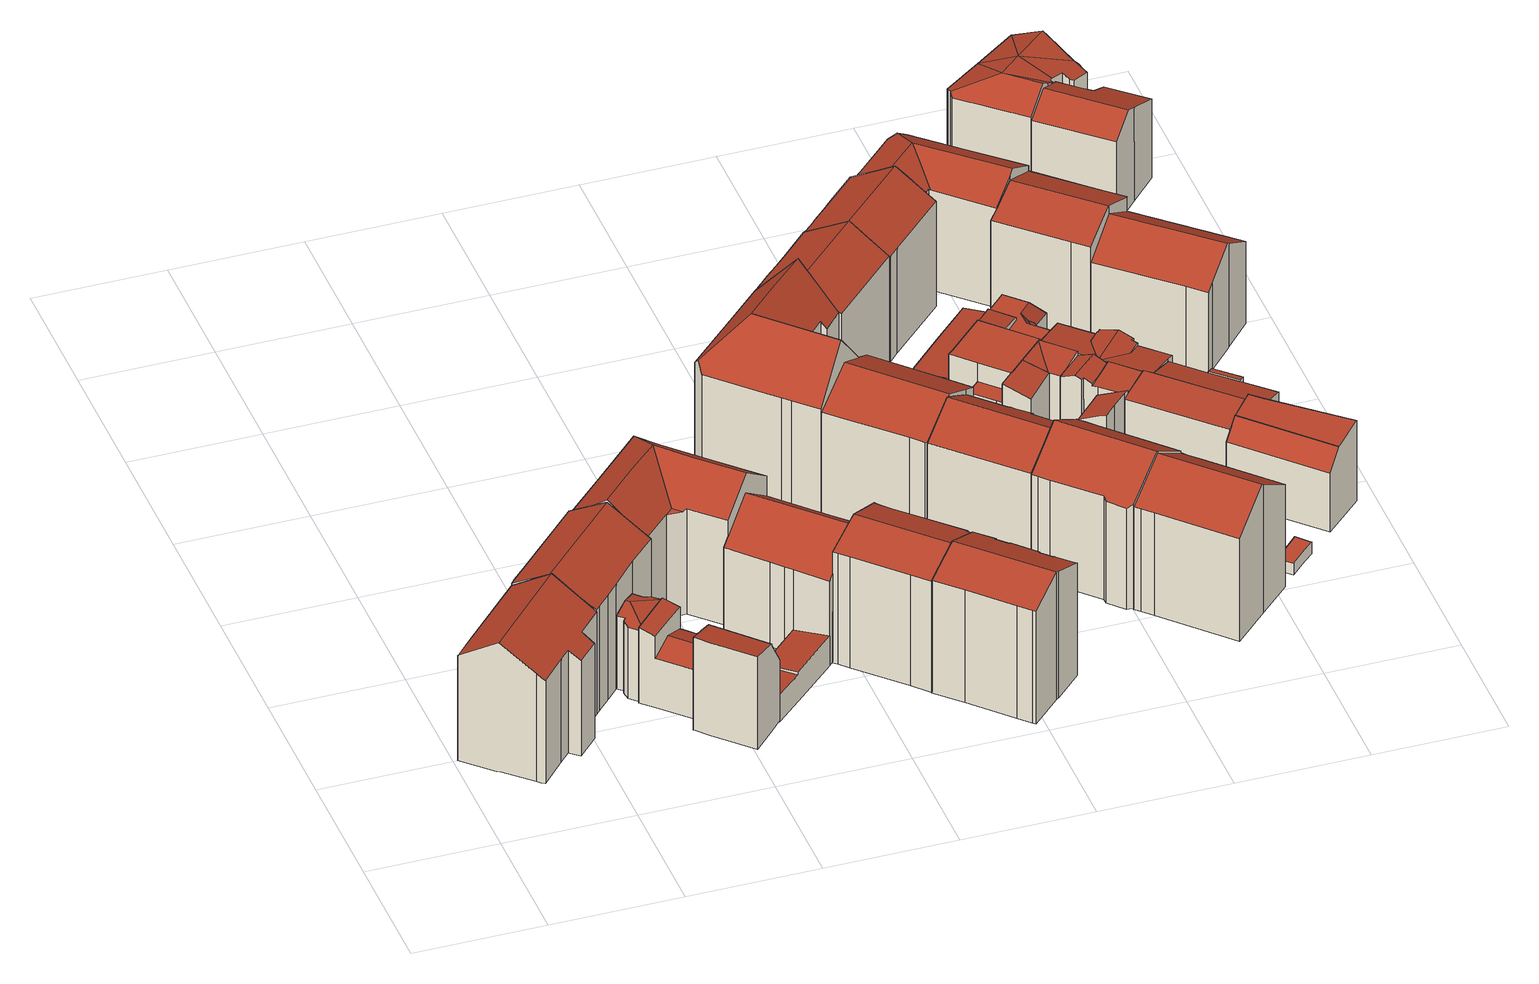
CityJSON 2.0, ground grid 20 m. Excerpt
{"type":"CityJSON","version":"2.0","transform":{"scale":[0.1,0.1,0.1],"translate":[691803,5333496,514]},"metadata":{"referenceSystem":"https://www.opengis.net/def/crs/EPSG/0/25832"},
"CityObjects":{
"building1":{"type":"Building","attributes":{"Gemeindeschluessel":"09162000","HoeheDach":"537.521","HoeheGrund":"515.380","Methode":"2000","NiedrigsteTraufeDesGebaeudes":"531.672","Geometrietyp2DReferenz":"3000","function":"31001_1000","roofType":"3100","measuredHeight":22.14,"storeysAboveGround":5},"geometry":[{"type":"MultiSurface","lod":"2","boundaries":[[[0,1,2,3]],[[4,5,0,3,6,7,8,9,10,11,12,13,14,15,16,17,18,19,20]],[[21,22,23,24,25,26,27,28,29]],[[3,2,30,6]],[[4,31,32,5]],[[29,28,27,26,15,14,13,12]],[[5,32,1,0]],[[25,24,33,18,17,16,15,26]],[[8,7,34,35,36,9]],[[37,38,20,19,18,33]],[[36,35,34,30,2,1,32,31,38,37,33,24,23]],[[20,38,31,4]],[[11,10,9,36,23,22,21,29,12]],[[6,30,34,7]]],"semantics":{"surfaces":[{"type":"WallSurface"},{"type":"GroundSurface"},{"type":"RoofSurface"}],"values":[0,1,2,0,0,0,0,0,0,0,2,0,0,0]}}]},
"building2":{"type":"Building","attributes":{"Gemeindeschluessel":"09162000","HoeheDach":"537.429","HoeheGrund":"515.420","Methode":"2000","NiedrigsteTraufeDesGebaeudes":"533.265","Geometrietyp2DReferenz":"3000","function":"31001_9998","roofType":"3100","measuredHeight":22.01,"storeysAboveGround":5},"geometry":[{"type":"MultiSurface","lod":"2","boundaries":[[[15,39,40,41]],[[42,43,44,45]],[[46,47,48,49]],[[41,40,50,51]],[[52,18,53,54,39,15]],[[55,56,57,20]],[[49,48,58,59]],[[59,58,56,55]],[[50,60,61,62,63,51]],[[64,65,66,43,42,67,68,69,62,61]],[[46,49,59,55,20,70,18,52,15,41,51,63,62,69,68,67,42,45]],[[70,20,57,71,53,18]],[[53,71,57,56,58,48,47,44,43,66,65,54]],[[45,44,47,46]],[[54,65,64,61,60,50,40,39]]],"semantics":{"surfaces":[{"type":"WallSurface"},{"type":"GroundSurface"},{"type":"RoofSurface"}],"values":[0,0,0,0,0,0,0,0,0,0,1,0,2,0,2]}}]},
"building3":{"type":"Building","attributes":{"Gemeindeschluessel":"09162000","HoeheDach":"528.618","HoeheGrund":"515.450","Methode":"1000","NiedrigsteTraufeDesGebaeudes":"527.616","Geometrietyp2DReferenz":"3000","function":"31001_9998","roofType":"3200","measuredHeight":13.17,"storeysAboveGround":3},"geometry":[{"type":"MultiSurface","lod":"2","boundaries":[[[46,72,73,74]],[[75,76,77,78,79,49,80,46,74,81,82]],[[76,75,82,83,84,85]],[[81,86,83,82]],[[77,87,88,78]],[[76,85,87,77]],[[89,88,87,85,84,90,91,92]],[[79,89,92,49]],[[90,83,86,73,72,91]],[[83,90,84]],[[74,73,86,81]],[[78,88,89,79]],[[92,91,72,46,80,49]]],"semantics":{"surfaces":[{"type":"WallSurface"},{"type":"GroundSurface"},{"type":"RoofSurface"}],"values":[0,1,0,0,0,0,2,0,2,2,0,0,0]}}]},
"building4":{"type":"Building","attributes":{"Gemeindeschluessel":"09162000","HoeheDach":"528.120","HoeheGrund":"515.220","Methode":"2000","NiedrigsteTraufeDesGebaeudes":"523.642","Geometrietyp2DReferenz":"3000","function":"31001_9998","roofType":"3100","measuredHeight":12.9,"storeysAboveGround":2},"geometry":[{"type":"MultiSurface","lod":"2","boundaries":[[[93,94,95,96,97,98]],[[99,100,101,102]],[[103,104,105,106,107,108]],[[109,110,111,112,108,107,106,113,114,99,102,115]],[[98,97,96,116,105,104,103]],[[111,110,109,117,118,119]],[[119,118,94,93]],[[112,111,119,93,98,103,108]],[[116,96,95,100,99,114,113,106,105]],[[118,117,120,101,100,95,94]],[[102,101,120,115]],[[115,120,117,109]]],"semantics":{"surfaces":[{"type":"WallSurface"},{"type":"GroundSurface"},{"type":"RoofSurface"}],"values":[0,0,0,1,2,0,2,0,0,2,0,0]}}]},
"building5":{"type":"Building","attributes":{"Gemeindeschluessel":"09162000","HoeheDach":"531.235","HoeheGrund":"515.310","Methode":"2000","NiedrigsteTraufeDesGebaeudes":"525.706","Geometrietyp2DReferenz":"3000","function":"31001_9998","roofType":"2100","measuredHeight":15.93,"storeysAboveGround":3},"geometry":[{"type":"MultiSurface","lod":"2","boundaries":[[[121,122,123,124,125]],[[126,124,123,127]],[[127,123,122,128]],[[129,130,128,122,121,131,132]],[[130,129,133,134,135,136,137,138,126,127,128]],[[125,139,131,121]],[[135,140,141,136]],[[141,142,139,125,124,126,138,137,136]],[[134,133,129,132,143,144,140,135]],[[144,143,132,131,139,142,141,140]]],"semantics":{"surfaces":[{"type":"RoofSurface"},{"type":"WallSurface"},{"type":"GroundSurface"}],"values":[0,1,1,1,2,1,1,1,1,0]}}]},
"building6":{"type":"Building","attributes":{"Gemeindeschluessel":"09162000","HoeheDach":"519.554","HoeheGrund":"515.200","Methode":"1000","NiedrigsteTraufeDesGebaeudes":"518.773","Geometrietyp2DReferenz":"3000","function":"31001_2000","roofType":"1000","measuredHeight":4.35},"geometry":[{"type":"MultiSurface","lod":"2","boundaries":[[[145,146,147,148]],[[115,149,150,102]],[[149,145,148,151,152,150]],[[152,151,153,99]],[[115,146,145,149]],[[151,148,147,153]],[[115,102,99,153,147,146]],[[150,152,99,102]]],"semantics":{"surfaces":[{"type":"WallSurface"},{"type":"RoofSurface"},{"type":"GroundSurface"}],"values":[0,0,1,0,0,0,2,0]}}]},
"building7":{"type":"Building","attributes":{"Gemeindeschluessel":"09162000","HoeheDach":"537.804","HoeheGrund":"515.380","Methode":"2000","NiedrigsteTraufeDesGebaeudes":"533.113","Geometrietyp2DReferenz":"3000","function":"31001_9998","roofType":"3100","measuredHeight":22.42,"storeysAboveGround":5},"geometry":[{"type":"MultiSurface","lod":"2","boundaries":[[[154,155,156,157,158,159]],[[160,161,162,163]],[[68,42,164,165,166,62]],[[166,167,161,160,168,62]],[[169,158,157,170,171,162,172]],[[165,173,172,162,161,167,166]],[[163,162,171,174]],[[175,176,177]],[[178,177,164,42]],[[155,154,179,180,178,42,68,62,168,160,163,174,181,156]],[[175,182,159,158,169,172,176]],[[154,159,182,179]],[[164,177,176,172,173,165]],[[180,179,182,175,177,178]],[[170,157,156,181,174,171]]],"semantics":{"surfaces":[{"type":"WallSurface"},{"type":"RoofSurface"},{"type":"GroundSurface"}],"values":[0,0,0,0,1,1,0,1,0,2,1,0,1,0,0]}}]},
"building8":{"type":"Building","attributes":{"Gemeindeschluessel":"09162000","HoeheDach":"520.256","HoeheGrund":"515.100","Methode":"2000","NiedrigsteTraufeDesGebaeudes":"519.334","Geometrietyp2DReferenz":"3000","function":"31001_2000","roofType":"1000","measuredHeight":5.16},"geometry":[{"type":"MultiSurface","lod":"2","boundaries":[[[183,184,185,186,187,188]],[[189,190,191,192]],[[193,194,195,186,185,190,189]],[[190,185,184,191]],[[194,193,196,197,198,199,200,195]],[[199,188,187,200]],[[193,189,192,196]],[[198,183,188,199]],[[200,187,186,195]],[[192,191,184,183,198,197,196]]],"semantics":{"surfaces":[{"type":"RoofSurface"},{"type":"WallSurface"},{"type":"GroundSurface"}],"values":[0,0,1,1,2,1,1,1,1,1]}}]},
"building9":{"type":"Building","attributes":{"Gemeindeschluessel":"09162000","HoeheDach":"534.830","HoeheGrund":"515.188","Methode":"2000","NiedrigsteTraufeDesGebaeudes":"529.574","Geometrietyp2DReferenz":"3000","function":"31001_9998","roofType":"3100","measuredHeight":19.64,"storeysAboveGround":4},"geometry":[{"type":"MultiSurface","lod":"2","boundaries":[[[201,202,203,204,205,206,207,208]],[[209,210,211,212,213,201,208,214,215]],[[216,215,214,217]],[[218,203,202,219]],[[217,214,208,207,220]],[[221,211,210,222]],[[220,207,206,223]],[[224,209,215,216]],[[222,210,209,224]],[[217,220,223,225,226,218,219,227,228,221,222,224,216]],[[228,212,211,221]],[[223,206,205,225]],[[226,204,203,218]],[[219,202,201,213,227]],[[227,213,212,228]],[[225,205,204,226]]],"semantics":{"surfaces":[{"type":"RoofSurface"},{"type":"WallSurface"},{"type":"GroundSurface"}],"values":[0,0,1,1,1,1,1,1,1,2,1,1,1,1,1,1]}}]},
"building10":{"type":"Building","attributes":{"Gemeindeschluessel":"09162000","HoeheDach":"536.383","HoeheGrund":"515.150","Methode":"1000","NiedrigsteTraufeDesGebaeudes":"534.116","Geometrietyp2DReferenz":"3000","function":"31001_9998","roofType":"3100","measuredHeight":21.23,"storeysAboveGround":5},"geometry":[{"type":"MultiSurface","lod":"2","boundaries":[[[229,230,231,232]],[[233,234,235,236]],[[237,238,239,240,241,242]],[[240,239,243,244]],[[245,246,247,248]],[[249,250,230,229]],[[251,252,246,245]],[[248,247,234,233]],[[234,247,246,252,253,238,237,235]],[[251,254,255,256,253,252]],[[236,235,237,242]],[[232,231,257,258]],[[253,256,257,231,230,250,243,239,238]],[[244,243,250,249]],[[258,257,256,255]],[[254,251,245,248,233,236,242,241,240,244,249,229,232,258,255]]],"semantics":{"surfaces":[{"type":"WallSurface"},{"type":"RoofSurface"},{"type":"GroundSurface"}],"values":[0,0,0,0,0,0,0,0,1,0,0,0,1,0,0,2]}}]},
"building11":{"type":"Building","attributes":{"Gemeindeschluessel":"09162000","HoeheDach":"536.900","HoeheGrund":"514.990","Methode":"1000","NiedrigsteTraufeDesGebaeudes":"534.311","Geometrietyp2DReferenz":"3000","function":"31001_9998","roofType":"3100","measuredHeight":21.91,"storeysAboveGround":5},"geometry":[{"type":"MultiSurface","lod":"2","boundaries":[[[259,260,261,262]],[[263,264,260,259]],[[265,266,267,268]],[[269,270,271,272]],[[273,274,275,276]],[[277,278,279,280]],[[268,267,281,282]],[[262,261,283,284]],[[280,279,285,286]],[[287,288,289,290]],[[291,292,266,265]],[[282,281,274,273]],[[293,294,295,296]],[[290,297,293,296,277,280,286,298,299,269,272,291,265,268,282,273,276,263,259,262,284,287]],[[293,297,290,289,300,294]],[[276,275,264,263]],[[296,295,278,277]],[[301,302,270,269,299,298]],[[286,285,301,298]],[[272,271,292,291]],[[284,283,288,287]],[[285,279,278,295,294,300,302,301]],[[300,289,288,283,261,260,264,275,274,281,267,266,292,271,270,302]]],"semantics":{"surfaces":[{"type":"WallSurface"},{"type":"GroundSurface"},{"type":"RoofSurface"}],"values":[0,0,0,0,0,0,0,0,0,0,0,0,0,1,0,0,0,0,0,0,0,2,2]}}]},
"building12":{"type":"Building","attributes":{"Gemeindeschluessel":"09162000","HoeheDach":"540.920","HoeheGrund":"515.440","Methode":"1000","NiedrigsteTraufeDesGebaeudes":"533.186","Geometrietyp2DReferenz":"3000","function":"31001_9998","roofType":"3100","measuredHeight":25.48,"storeysAboveGround":5},"geometry":[{"type":"MultiSurface","lod":"2","boundaries":[[[303,304,305,306,307,308,309,310]],[[311,312,313,314,315,316]],[[317,318,319,320,321,322]],[[323,324,325,326]],[[327,328,311,316,329,330]],[[324,323,331,332,333,334]],[[335,307,306,336]],[[328,310,309,308,313,312,311]],[[321,320,303]],[[336,337,338,339,319,318,317,340,341,332,331,323,326,342,343,330,329,316,315,314,344,335]],[[326,325,345,342]],[[303,320,319,339,338,304]],[[307,335,344,314,313,308]],[[341,346,333,332]],[[347,334,333,346,348,322,321,303,310]],[[336,306,305,337]],[[349,345,325,324,334,347,310,328,327]],[[343,342,345,349,327,330]],[[337,305,304,338]],[[340,348,346,341]],[[317,322,348,340]]],"semantics":{"surfaces":[{"type":"RoofSurface"},{"type":"WallSurface"},{"type":"GroundSurface"}],"values":[0,1,1,1,1,1,1,0,0,2,1,1,1,1,0,1,0,1,1,1,1]}}]},
"building13":{"type":"Building","attributes":{"Gemeindeschluessel":"09162000","HoeheDach":"536.522","HoeheGrund":"514.980","Methode":"1000","NiedrigsteTraufeDesGebaeudes":"532.823","Geometrietyp2DReferenz":"3000","function":"31001_1000","roofType":"3100","measuredHeight":21.54,"storeysAboveGround":5},"geometry":[{"type":"MultiSurface","lod":"2","boundaries":[[[350,351,352,353,354,355,356,357]],[[358,359,360,361]],[[355,360,359,362,363,364,365,366,356]],[[367,352,351,368]],[[369,353,352,367]],[[370,366,365,371]],[[357,356,366,370,372,373]],[[369,374,375,361,360,355,354,353]],[[371,365,364,376]],[[362,359,358,377,378,363]],[[379,368,351,350,357,373]],[[376,364,363,378]],[[361,375,374,369,367,368,379,373,372,370,371,376,378,377,358]]],"semantics":{"surfaces":[{"type":"RoofSurface"},{"type":"WallSurface"},{"type":"GroundSurface"}],"values":[0,1,0,1,1,1,1,1,1,1,1,1,2]}}]},
"building14":{"type":"Building","attributes":{"Gemeindeschluessel":"09162000","HoeheDach":"536.692","HoeheGrund":"515.010","Methode":"2000","NiedrigsteTraufeDesGebaeudes":"532.508","Geometrietyp2DReferenz":"3000","function":"31001_9998","roofType":"3100","measuredHeight":21.68,"storeysAboveGround":5},"geometry":[{"type":"MultiSurface","lod":"2","boundaries":[[[361,380,381,382]],[[383,384,385,386,387,388,389,390,381,380,391,392]],[[393,394,387,386]],[[353,392,391,380,361,374,395,369]],[[396,388,387,394]],[[393,386,385,397]],[[398,383,392,353]],[[399,400,401,369,395,374,361,382,402,403,396,394,393,397]],[[381,390,389,403,402,382]],[[401,398,353,369]],[[403,389,388,396]],[[401,400,399,397,385,384,383,398]]],"semantics":{"surfaces":[{"type":"WallSurface"},{"type":"RoofSurface"},{"type":"GroundSurface"}],"values":[0,1,0,0,0,0,1,2,0,0,0,0]}}]},
"building15":{"type":"Building","attributes":{"Gemeindeschluessel":"09162000","HoeheDach":"537.529","HoeheGrund":"515.538","Methode":"2000","NiedrigsteTraufeDesGebaeudes":"533.100","Geometrietyp2DReferenz":"3000","function":"31001_1000","roofType":"3100","measuredHeight":21.99,"storeysAboveGround":5},"geometry":[{"type":"MultiSurface","lod":"2","boundaries":[[[404,405,406,407]],[[408,409,405,404]],[[410,411,406,405,409,412,413]],[[414,412,409,408]],[[415,416,417,418]],[[418,417,419,420]],[[419,417,416,411,410]],[[407,415,418,420,421,414,408,404]],[[421,413,412,414]],[[420,419,410,413,421]],[[407,406,411,416,415]]],"semantics":{"surfaces":[{"type":"WallSurface"},{"type":"RoofSurface"},{"type":"GroundSurface"}],"values":[0,0,1,0,0,0,1,2,0,0,0]}}]},
"building16":{"type":"Building","attributes":{"Gemeindeschluessel":"09162000","HoeheDach":"518.878","HoeheGrund":"515.410","Methode":"2000","NiedrigsteTraufeDesGebaeudes":"518.512","Geometrietyp2DReferenz":"3000","function":"31001_2000","roofType":"2100","measuredHeight":3.47},"geometry":[{"type":"MultiSurface","lod":"2","boundaries":[[[422,423,424,425]],[[426,427,428,424,423,429]],[[430,427,426,431]],[[432,429,423,422]],[[432,422,425,433,430,431]],[[425,424,428,433]],[[433,428,427,430]],[[431,426,429,432]]],"semantics":{"surfaces":[{"type":"WallSurface"},{"type":"RoofSurface"},{"type":"GroundSurface"}],"values":[0,1,0,0,2,0,0,0]}}]},
"building17":{"type":"Building","attributes":{"Gemeindeschluessel":"09162000","HoeheDach":"519.717","HoeheGrund":"515.512","Methode":"2000","NiedrigsteTraufeDesGebaeudes":"519.293","Geometrietyp2DReferenz":"3000","function":"31001_2000","roofType":"1000","measuredHeight":4.21},"geometry":[{"type":"MultiSurface","lod":"2","boundaries":[[[434,435,436,437,438,439,440,441,442]],[[435,443,444,436]],[[438,445,446,439]],[[434,447,443,435]],[[440,448,449,441]],[[442,450,447,434]],[[439,446,448,440]],[[441,449,450,442]],[[443,447,450,449,448,446,445,451,444]],[[436,444,451,437]],[[437,451,445,438]]],"semantics":{"surfaces":[{"type":"GroundSurface"},{"type":"WallSurface"},{"type":"RoofSurface"}],"values":[0,1,1,1,1,1,1,1,2,1,1]}}]},
"building18":{"type":"Building","attributes":{"Gemeindeschluessel":"09162000","HoeheDach":"537.431","HoeheGrund":"515.060","Methode":"2000","NiedrigsteTraufeDesGebaeudes":"532.447","Geometrietyp2DReferenz":"3000","function":"31001_9998","roofType":"3100","measuredHeight":22.37,"storeysAboveGround":5},"geometry":[{"type":"MultiSurface","lod":"2","boundaries":[[[452,453,454,455]],[[456,457,458,459,460,461,462,463,464,465]],[[466,467,468,457,456,469]],[[470,459,458,471]],[[472,454,453,473,474,475,476,469,456,465,477,478]],[[478,477,465,464,463,479,480,481,482,483]],[[455,454,472,484]],[[479,463,462,485]],[[484,472,478,483]],[[486,466,469,476,475,487]],[[487,475,474,488]],[[461,460,489,490,485,462]],[[471,458,457,468]],[[468,467,466,486,487,488,491,452,455,484,483,482,481,480,479,485,490,489,470,471]],[[489,460,459,470]],[[474,473,453,452,491,488]]],"semantics":{"surfaces":[{"type":"WallSurface"},{"type":"RoofSurface"},{"type":"GroundSurface"}],"values":[0,1,0,0,1,0,0,0,0,0,0,0,0,2,0,0]}}]},
"building19":{"type":"Building","attributes":{"Gemeindeschluessel":"09162000","HoeheDach":"537.300","HoeheGrund":"515.360","Methode":"2000","NiedrigsteTraufeDesGebaeudes":"533.115","Geometrietyp2DReferenz":"3000","function":"31001_1000","roofType":"3100","measuredHeight":21.94,"storeysAboveGround":5},"geometry":[{"type":"MultiSurface","lod":"2","boundaries":[[[492,493,494,495]],[[496,497,498,499]],[[500,501,502,503]],[[503,502,504,505]],[[506,507,508,509]],[[495,494,507,506]],[[510,406,497,496]],[[499,498,511,512]],[[500,513,514,515,516,501]],[[517,518,519,515,514,520,521,522,509,508]],[[511,523,493,492,524,512]],[[504,502,501,516,515,519,518,517,525]],[[513,500,503,505,526,510,496,499,512,524,492,495,506,509,522,521,520,514]],[[525,517,508,507,494,493,523,511,498,497,406]],[[526,505,504,525,406,510]]],"semantics":{"surfaces":[{"type":"WallSurface"},{"type":"RoofSurface"},{"type":"GroundSurface"}],"values":[0,0,0,0,0,0,0,0,0,0,0,1,2,1,0]}}]},
"building20":{"type":"Building","attributes":{"Gemeindeschluessel":"09162000","HoeheDach":"527.488","HoeheGrund":"515.009","Methode":"2000","NiedrigsteTraufeDesGebaeudes":"526.384","Geometrietyp2DReferenz":"3000","function":"31001_9998","roofType":"2100","measuredHeight":12.48,"storeysAboveGround":3},"geometry":[{"type":"MultiSurface","lod":"2","boundaries":[[[527,528,529,530]],[[531,532,533,534]],[[535,527,530,536]],[[531,534,537,538]],[[534,533,528,527,535,537]],[[531,538,536,530,529,532]],[[537,535,536,538]],[[533,532,529,528]]],"semantics":{"surfaces":[{"type":"WallSurface"},{"type":"RoofSurface"},{"type":"GroundSurface"}],"values":[0,0,0,0,1,2,0,0]}}]},
"building21":{"type":"Building","attributes":{"Gemeindeschluessel":"09162000","HoeheDach":"527.510","HoeheGrund":"514.805","Methode":"9999","NiedrigsteTraufeDesGebaeudes":"524.310","Geometrietyp2DReferenz":"3000","function":"31001_1000","roofType":"1000","measuredHeight":12.71,"storeysAboveGround":4},"geometry":[{"type":"MultiSurface","lod":"2","boundaries":[[[539,535,540,541]],[[542,543,544,545]],[[546,547,548,549]],[[550,528,527,551]],[[552,553,554,555]],[[549,548,556,557]],[[558,559,543,542]],[[548,547,539,541,556]],[[560,539,547,546]],[[561,541,540,562,563]],[[545,544,564,565]],[[540,535,527,528,554,553,564,544,543,559,562]],[[565,564,553,552]],[[557,556,541,561]],[[563,562,559,558]],[[551,527,535,539,560]],[[555,550,551,560,546,549,557,561,563,558,542,545,565,552]],[[555,554,528,550]]],"semantics":{"surfaces":[{"type":"WallSurface"},{"type":"RoofSurface"},{"type":"GroundSurface"}],"values":[0,0,0,0,0,0,0,1,0,0,0,1,0,0,0,0,2,0]}}]},
"building22":{"type":"Building","attributes":{"Gemeindeschluessel":"09162000","HoeheDach":"518.880","HoeheGrund":"514.910","Methode":"1000","NiedrigsteTraufeDesGebaeudes":"517.981","Geometrietyp2DReferenz":"3000","function":"31001_2000","roofType":"2100","measuredHeight":3.97},"geometry":[{"type":"MultiSurface","lod":"2","boundaries":[[[566,567,568,569,570]],[[571,570,569,572]],[[573,574,575,568,567,566]],[[574,573,571,572,575]],[[568,575,572,569]],[[573,566,570,571]]],"semantics":{"surfaces":[{"type":"RoofSurface"},{"type":"WallSurface"},{"type":"GroundSurface"}],"values":[0,1,1,2,1,1]}}]},
"building23":{"type":"Building","attributes":{"Gemeindeschluessel":"09162000","HoeheDach":"537.070","HoeheGrund":"514.911","Methode":"2000","NiedrigsteTraufeDesGebaeudes":"532.505","Geometrietyp2DReferenz":"3000","function":"31001_1000","roofType":"3100","measuredHeight":22.16,"storeysAboveGround":5},"geometry":[{"type":"MultiSurface","lod":"2","boundaries":[[[576,577,578,579]],[[580,581,582,583]],[[579,578,584,585]],[[576,586,587,588,577]],[[589,590,583,582,591]],[[591,582,581,592,584,578,577,588]],[[593,594,590,589]],[[594,593,595,596]],[[596,595,587,586]],[[593,589,591,588,587,595]],[[597,592,581,580]],[[585,584,592,597]],[[590,594,596,586,576,579,585,597,580,583]]],"semantics":{"surfaces":[{"type":"WallSurface"},{"type":"RoofSurface"},{"type":"GroundSurface"}],"values":[0,0,0,0,0,1,0,0,0,1,0,0,2]}}]},
"building24":{"type":"Building","attributes":{"Gemeindeschluessel":"09162000","HoeheDach":"522.597","HoeheGrund":"514.947","Methode":"1000","NiedrigsteTraufeDesGebaeudes":"521.653","Geometrietyp2DReferenz":"3000","function":"31001_1000","roofType":"1000","measuredHeight":7.65,"storeysAboveGround":2},"geometry":[{"type":"MultiSurface","lod":"2","boundaries":[[[598,599,600,601]],[[602,603,604,605]],[[605,604,599,598]],[[606,607,603,602]],[[608,606,602,605,598,601,609,610,611,612]],[[601,600,613,609]],[[607,606,608,614]],[[610,615,616,611]],[[607,614,617,616,615,613,600,599,604,603]],[[611,616,617,612]],[[612,617,614,608]],[[609,613,615,610]]],"semantics":{"surfaces":[{"type":"WallSurface"},{"type":"GroundSurface"},{"type":"RoofSurface"}],"values":[0,0,0,0,1,0,0,0,2,0,0,0]}}]},
"building25":{"type":"Building","attributes":{"Gemeindeschluessel":"09162000","HoeheDach":"521.050","HoeheGrund":"515.050","Methode":"3210","NiedrigsteTraufeDesGebaeudes":"521.050","Geometrietyp2DReferenz":"3000","function":"31001_2000","roofType":"9999","measuredHeight":6},"geometry":[{"type":"MultiSurface","lod":"2","boundaries":[[[618,619,620,621,622]],[[622,621,623,624]],[[621,620,625,623]],[[624,623,625,626,627]],[[620,619,626,625]],[[618,622,624,627]],[[619,618,627,626]]],"semantics":{"surfaces":[{"type":"RoofSurface"},{"type":"WallSurface"},{"type":"GroundSurface"}],"values":[0,1,1,2,1,1,1]}}]},
"building26":{"type":"Building","attributes":{"Gemeindeschluessel":"09162000","HoeheDach":"527.345","HoeheGrund":"515.130","Methode":"1000","NiedrigsteTraufeDesGebaeudes":"525.117","Geometrietyp2DReferenz":"3000","function":"31001_9998","roofType":"2100","measuredHeight":12.21,"storeysAboveGround":3},"geometry":[{"type":"MultiSurface","lod":"2","boundaries":[[[628,629,630,631,632,633,634,635,636,637]],[[638,639,629,628,637,640]],[[634,633,641,642,643,635]],[[644,645,646,639,638,640,647,643,642,641]],[[644,632,631,645]],[[639,646,645,631,630,629]],[[641,633,632,644]],[[637,636,635,643,647,640]]],"semantics":{"surfaces":[{"type":"RoofSurface"},{"type":"WallSurface"},{"type":"GroundSurface"}],"values":[0,1,1,2,1,1,1,1]}}]},
"building27":{"type":"Building","attributes":{"Gemeindeschluessel":"09162000","HoeheDach":"527.133","HoeheGrund":"514.590","Methode":"2000","NiedrigsteTraufeDesGebaeudes":"523.415","Geometrietyp2DReferenz":"3000","function":"31001_1000","roofType":"1000","measuredHeight":12.54,"storeysAboveGround":2},"geometry":[{"type":"MultiSurface","lod":"2","boundaries":[[[648,649,650,651,652,653,654,655,656,657]],[[658,659,660,661]],[[662,663,664,665,649,648]],[[666,667,668,669,670]],[[656,659,658,657]],[[650,671,672,651]],[[663,673,674,664]],[[672,668,667]],[[649,665,671,650]],[[666,670,673,663,662,675,676,677,678,679]],[[671,674,669,668,672]],[[677,653,680,678]],[[681,682,652]],[[652,682,681,680,653]],[[666,679,681,682,681,667]],[[677,676,654,653]],[[675,662,648,657,658,661]],[[676,675,661,660,655,654]],[[665,664,674,671]],[[678,680,681,679]],[[655,660,659,656]],[[670,669,674,673]],[[672,667,681,652,651]]],"semantics":{"surfaces":[{"type":"RoofSurface"},{"type":"WallSurface"},{"type":"GroundSurface"}],"values":[0,0,1,1,1,0,1,1,0,2,0,1,1,0,1,1,1,1,0,1,1,1,0]}}]},
"building28":{"type":"Building","attributes":{"Gemeindeschluessel":"09162000","HoeheDach":"527.830","HoeheGrund":"514.823","Methode":"2000","NiedrigsteTraufeDesGebaeudes":"526.486","Geometrietyp2DReferenz":"3000","function":"31001_9998","roofType":"1000","measuredHeight":13.01,"storeysAboveGround":4},"geometry":[{"type":"MultiSurface","lod":"2","boundaries":[[[683,684,685,686,687,688]],[[555,550,528,689,554]],[[550,690,533,691,528]],[[533,690,692,693,694,695]],[[696,697,683,688]],[[698,699,700,701]],[[533,695,702,703,554,689,691]],[[704,705,706,702,694,693,707]],[[683,697,708,692,690,550,555,709,698,701,684]],[[709,710,699,698]],[[701,700,685,684]],[[711,712,713]],[[691,689,528]],[[708,697,696,704,707]],[[704,696,688,687,711,713,705]],[[695,694,702]],[[706,703,702]],[[703,706,705,713,712,710,709,555,554]],[[711,687,686]],[[685,700,699,710,712,711,686]],[[693,692,708,707]]],"semantics":{"surfaces":[{"type":"WallSurface"},{"type":"RoofSurface"},{"type":"GroundSurface"}],"values":[0,0,0,0,0,0,1,1,2,0,0,0,1,0,1,0,0,0,0,1,0]}}]},
"building29":{"type":"Building","attributes":{"Gemeindeschluessel":"09162000","HoeheDach":"517.664","HoeheGrund":"514.940","Methode":"1000","NiedrigsteTraufeDesGebaeudes":"517.664","Geometrietyp2DReferenz":"3000","function":"31001_2000","roofType":"1000","measuredHeight":2.72},"geometry":[{"type":"MultiSurface","lod":"2","boundaries":[[[714,715,716,717]],[[718,719,720,721]],[[722,721,720,723,724,716,715,725,726]],[[717,716,724,727]],[[728,726,725,729]],[[729,725,715,714]],[[730,718,721,722,726,728]],[[719,718,730,728,729,714,717,727,731]],[[727,724,723,731]],[[731,723,720,719]]],"semantics":{"surfaces":[{"type":"WallSurface"},{"type":"RoofSurface"},{"type":"GroundSurface"}],"values":[0,0,1,0,0,0,0,2,0,0]}}]},
"building30":{"type":"Building","attributes":{"Gemeindeschluessel":"09162000","HoeheDach":"521.020","HoeheGrund":"515.020","Methode":"3220","NiedrigsteTraufeDesGebaeudes":"521.020","Geometrietyp2DReferenz":"3000","function":"31001_2000","roofType":"9999","measuredHeight":6},"geometry":[{"type":"MultiSurface","lod":"2","boundaries":[[[732,733,734,735,736]],[[737,738,734,733]],[[738,739,735,734]],[[740,737,733,732]],[[739,741,736,735]],[[741,740,732,736]],[[741,739,738,737,740]]],"semantics":{"surfaces":[{"type":"GroundSurface"},{"type":"WallSurface"},{"type":"RoofSurface"}],"values":[0,1,1,1,1,1,2]}}]},
"building31":{"type":"Building","attributes":{"Gemeindeschluessel":"09162000","HoeheDach":"527.160","HoeheGrund":"514.324","Methode":"1000","NiedrigsteTraufeDesGebaeudes":"525.880","Geometrietyp2DReferenz":"3000","function":"31001_1000","roofType":"3100","measuredHeight":12.84,"storeysAboveGround":3},"geometry":[{"type":"MultiSurface","lod":"2","boundaries":[[[742,743,744,745]],[[746,747,748,749]],[[750,751,752]],[[753,754,755,756]],[[757,756,755,758,759,760]],[[749,748,761,762]],[[763,764,752,751,765,766,767]],[[768,769,770,767,766]],[[744,743,750,752,764,761,748,747]],[[750,743,742,771,765,751]],[[772,773,754,753]],[[763,767,770,760,759,774,775]],[[757,760,770,769]],[[768,766,765,771]],[[762,761,764,763,775,773,772]],[[774,759,758]],[[744,747,746,745]],[[746,749,762,772,753,756,757,769,768,771,742,745]],[[773,775,774,758,755,754]]],"semantics":{"surfaces":[{"type":"WallSurface"},{"type":"RoofSurface"},{"type":"GroundSurface"}],"values":[0,0,0,0,0,0,1,0,1,0,0,1,0,0,0,0,0,2,1]}}]},
"building32":{"type":"Building","attributes":{"Gemeindeschluessel":"09162000","HoeheDach":"535.101","HoeheGrund":"514.880","Methode":"2000","NiedrigsteTraufeDesGebaeudes":"531.976","Geometrietyp2DReferenz":"3000","function":"31001_1000","roofType":"3100","measuredHeight":20.22,"storeysAboveGround":4},"geometry":[{"type":"MultiSurface","lod":"2","boundaries":[[[776,777,778,779,780,781]],[[782,783,784,785,786,787]],[[788,789,790,791,784,783]],[[792,778,777,776,793,794,795,796,797,798,799,800,786,785,784,791,790]],[[801,802,803,804,805,806,807]],[[797,796,801,807,808,798]],[[808,807,806,805,782,787,809,810]],[[811,812,789,788,783,782,805]],[[795,802,801,796]],[[810,809,787,786,800,799]],[[781,780,779,812,811,805,804]],[[778,792,790,789,812,779]],[[794,803,802,795]],[[793,776,781,804,803,794]],[[798,808,810,799]]],"semantics":{"surfaces":[{"type":"WallSurface"},{"type":"GroundSurface"},{"type":"RoofSurface"}],"values":[0,0,0,1,2,0,2,2,0,0,2,0,0,0,0]}}]},
"building33":{"type":"Building","attributes":{"Gemeindeschluessel":"09162000","HoeheDach":"516.920","HoeheGrund":"514.930","Methode":"2000","NiedrigsteTraufeDesGebaeudes":"516.920","Geometrietyp2DReferenz":"3000","function":"31001_2000","roofType":"1000","measuredHeight":1.99},"geometry":[{"type":"MultiSurface","lod":"2","boundaries":[[[813,814,815,816,817,818]],[[817,819,820,818]],[[814,821,822,823,824,815]],[[825,823,822,826,820,819]],[[816,815,824,823,825,819,817]],[[821,814,813,818,820,826,822]]],"semantics":{"surfaces":[{"type":"WallSurface"},{"type":"RoofSurface"},{"type":"GroundSurface"}],"values":[0,0,0,0,1,2]}}]},
"building34":{"type":"Building","attributes":{"Gemeindeschluessel":"09162000","HoeheDach":"527.548","HoeheGrund":"514.930","Methode":"1000","NiedrigsteTraufeDesGebaeudes":"526.502","Geometrietyp2DReferenz":"3000","function":"31001_9998","roofType":"1000","measuredHeight":12.62,"storeysAboveGround":3},"geometry":[{"type":"MultiSurface","lod":"2","boundaries":[[[827,828,829,830]],[[831,829,828,832,833,834,835,836]],[[830,829,831,837]],[[838,833,832,839]],[[840,836,835,841]],[[841,835,834,842]],[[842,834,833,838]],[[830,837,840,841,842,838,839,827]],[[839,832,828,827]],[[837,831,836,840]]],"semantics":{"surfaces":[{"type":"WallSurface"},{"type":"RoofSurface"},{"type":"GroundSurface"}],"values":[0,1,0,0,0,0,0,2,0,0]}}]},
"building35":{"type":"Building","attributes":{"Gemeindeschluessel":"09162000","HoeheDach":"517.377","HoeheGrund":"514.330","Methode":"1000","NiedrigsteTraufeDesGebaeudes":"517.377","Geometrietyp2DReferenz":"3000","function":"31001_2000","roofType":"1000","measuredHeight":3.05},"geometry":[{"type":"MultiSurface","lod":"2","boundaries":[[[843,844,845,846]],[[843,846,847,848]],[[846,845,849,847]],[[847,849,850,848]],[[843,848,850,844]],[[845,844,850,849]]],"semantics":{"surfaces":[{"type":"WallSurface"},{"type":"RoofSurface"},{"type":"GroundSurface"}],"values":[0,0,1,0,2,0]}}]},
"building36":{"type":"Building","attributes":{"Gemeindeschluessel":"09162000","HoeheDach":"527.260","HoeheGrund":"514.560","Methode":"1000","NiedrigsteTraufeDesGebaeudes":"525.789","Geometrietyp2DReferenz":"3000","function":"31001_9998","roofType":"2100","measuredHeight":12.7,"storeysAboveGround":3},"geometry":[{"type":"MultiSurface","lod":"2","boundaries":[[[851,852,853,854]],[[851,854,855,856,857,858,859,860,861,862]],[[863,864,865,859,858,857]],[[856,866,863,857]],[[855,867,866,856]],[[860,868,869,861]],[[867,853,852,870,869,868,865,864,863,866]],[[862,870,852,851]],[[854,853,867,855]],[[859,865,868,860]],[[861,869,870,862]]],"semantics":{"surfaces":[{"type":"WallSurface"},{"type":"GroundSurface"},{"type":"RoofSurface"}],"values":[0,1,0,0,0,0,2,0,0,0,0]}}]},
"building37":{"type":"Building","attributes":{"Gemeindeschluessel":"09162000","HoeheDach":"528.735","HoeheGrund":"514.950","Methode":"2000","NiedrigsteTraufeDesGebaeudes":"525.045","Geometrietyp2DReferenz":"3000","function":"31001_1000","roofType":"2100","measuredHeight":13.79,"storeysAboveGround":3},"geometry":[{"type":"MultiSurface","lod":"2","boundaries":[[[871,872,873,874,875,876,877]],[[878,879,876,875]],[[872,871,880,837,881,882,830,827,883,873]],[[871,877,884,880]],[[880,884,885,837]],[[886,883,827,887]],[[830,888,887,827]],[[883,886,874,873]],[[875,874,886,887,888,889,878]],[[877,876,879,885,884]],[[885,879,878,889,888,830,882,881,837]]],"semantics":{"surfaces":[{"type":"WallSurface"},{"type":"GroundSurface"},{"type":"RoofSurface"}],"values":[0,0,1,0,0,0,0,0,2,2,0]}}]},
"building38":{"type":"Building","attributes":{"Gemeindeschluessel":"09162000","HoeheDach":"533.897","HoeheGrund":"514.640","Methode":"1000","NiedrigsteTraufeDesGebaeudes":"531.106","Geometrietyp2DReferenz":"3000","function":"31001_1000","roofType":"3100","measuredHeight":19.26,"storeysAboveGround":4},"geometry":[{"type":"MultiSurface","lod":"2","boundaries":[[[890,891,892,893,894,895,896,897,898,899,900,901,902,903]],[[902,904,905,903]],[[897,781,906,898]],[[895,907,908,896]],[[894,893,909,910,907,895]],[[907,910,909,911,912,913,906,781,908]],[[893,892,891,912,911,909]],[[891,890,903,905,914,912]],[[906,913,915,900,899,898]],[[916,904,902,901,900,915]],[[896,908,781,897]],[[912,914,905,904,916,915,913]]],"semantics":{"surfaces":[{"type":"GroundSurface"},{"type":"WallSurface"},{"type":"RoofSurface"}],"values":[0,1,1,1,1,2,1,1,1,1,1,2]}}]},
"building39":{"type":"Building","attributes":{"Gemeindeschluessel":"09162000","HoeheDach":"525.982","HoeheGrund":"514.540","Methode":"1000","NiedrigsteTraufeDesGebaeudes":"525.788","Geometrietyp2DReferenz":"3000","function":"31001_2000","roofType":"2100","measuredHeight":11.44},"geometry":[{"type":"MultiSurface","lod":"2","boundaries":[[[917,918,919,920,921]],[[922,920,919,923]],[[924,917,921,925]],[[925,921,920,922]],[[924,926,923,919,918,917]],[[926,924,925,922,923]]],"semantics":{"surfaces":[{"type":"RoofSurface"},{"type":"WallSurface"},{"type":"GroundSurface"}],"values":[0,1,1,1,1,2]}}]},
"building40":{"type":"Building","attributes":{"Gemeindeschluessel":"09162000","HoeheDach":"532.595","HoeheGrund":"514.490","Methode":"1000","NiedrigsteTraufeDesGebaeudes":"528.544","Geometrietyp2DReferenz":"3000","function":"31001_1000","roofType":"3100","measuredHeight":18.11,"storeysAboveGround":4},"geometry":[{"type":"MultiSurface","lod":"2","boundaries":[[[927,928,929,930]],[[931,932,933,934]],[[935,936,937,938]],[[934,933,936,935]],[[939,940,941,931,934,935,938,942,927,930]],[[941,943,932,931]],[[942,944,928,927]],[[945,946,929,928,944,937]],[[933,932,943,945,937,936]],[[937,944,942,938]],[[930,929,946,939]],[[941,940,939,946,945,943]]],"semantics":{"surfaces":[{"type":"WallSurface"},{"type":"GroundSurface"},{"type":"RoofSurface"}],"values":[0,0,0,0,1,0,0,2,2,0,0,0]}}]},
"building41":{"type":"Building","attributes":{"Gemeindeschluessel":"09162000","HoeheDach":"532.160","HoeheGrund":"515.010","Methode":"2000","NiedrigsteTraufeDesGebaeudes":"528.196","Geometrietyp2DReferenz":"3000","function":"31001_9998","roofType":"3100","measuredHeight":17.15,"storeysAboveGround":4},"geometry":[{"type":"MultiSurface","lod":"2","boundaries":[[[947,948,949,950,951]],[[952,953,954,955,956,957,958,959]],[[960,961,962,963]],[[960,963,964,965,966,967,968,969,970,971,972,973,974,975,976,977,978,979,958,957,956,955,980,981]],[[972,971,970,982,983,984]],[[947,985,969,968,967,948]],[[951,986,987,988,989]],[[987,986,990,978,977,976]],[[991,959,958,979,978,990]],[[967,966,965,992,949,948]],[[983,982,985,947,951]],[[964,963,962,993,992,965]],[[950,990,986]],[[991,990,950]],[[969,985,982,970]],[[994,989,988,975,974,973]],[[951,950,986]],[[955,954,995,980]],[[975,988,987,976]],[[980,995,996,981]],[[984,983,951,989,994]],[[952,959,991,950]],[[972,984,994,973]],[[981,996,961,960]],[[949,992,993,962,961,996,995,954,953,952,950]]],"semantics":{"surfaces":[{"type":"RoofSurface"},{"type":"WallSurface"},{"type":"GroundSurface"}],"values":[0,1,1,2,1,1,0,1,1,1,0,1,0,0,1,1,0,1,1,1,0,0,1,1,0]}}]},
"building42":{"type":"Building","attributes":{"Gemeindeschluessel":"09162000","HoeheDach":"531.547","HoeheGrund":"514.619","Methode":"2000","NiedrigsteTraufeDesGebaeudes":"528.088","Geometrietyp2DReferenz":"3000","function":"31001_1000","roofType":"3100","measuredHeight":16.93,"storeysAboveGround":4},"geometry":[{"type":"MultiSurface","lod":"2","boundaries":[[[997,998,999,1000]],[[1001,1002,1003,998,997]],[[1004,1005,1006,1007,1008,1009,999,998,1003]],[[1000,999,1009,1010]],[[1011,1005,1004,1012,1013]],[[1001,997,1000,1010,1014,1015,1016,1011,1013]],[[1015,1007,1006,1016]],[[1013,1012,1002,1001]],[[1010,1009,1008,1014]],[[1014,1008,1007,1015]],[[1012,1004,1003,1002]],[[1016,1006,1005,1011]]],"semantics":{"surfaces":[{"type":"WallSurface"},{"type":"RoofSurface"},{"type":"GroundSurface"}],"values":[0,0,1,0,0,2,0,0,0,0,1,0]}}]}
},
"vertices":[
[166,140,14],[166,140,177],[152,153,190],[152,153,14],[183,187,14],[197,172,14],[136,136,14],[99,96,14],[94,100,14],[89,105,14],[48,143,14],[45,145,14],[2,186,14],[30,215,14],[124,313,14],[125,313,14],[148,291,14],[169,271,14],[169,270,14],[214,227,14],[218,224,14],[2,186,194],[45,145,233],[48,143,235],[169,271,235],[148,291,216],[125,313,195],[124,313,195],[30,215,194],[2,186,193],[136,136,190],[183,187,190],[197,172,177],[169,270,235],[99,96,190],[94,100,194],[89,105,198],[214,227,194],[218,224,190],
[125,313,199],[131,320,199],[131,320,14],[337,359,14],[337,359,199],[342,353,194],[342,353,14],[300,311,14],[300,311,194],[263,271,193],[263,271,14],[151,340,199],[151,340,14],[167,272,14],[169,270,232],[167,272,234],[224,230,14],[224,230,193],[218,224,193],[244,251,193],[244,251,14],[252,443,199],[254,445,199],[254,445,14],[252,443,14],[292,405,232],[295,402,234],[336,359,199],[336,359,14],[295,402,14],[292,405,14],[210,231,14],[210,231,199],
[300,311,140],[312,299,140],[312,299,14],[288,239,14],[282,233,14],[271,244,14],[269,258,14],[273,262,14],[283,292,14],[324,298,14],[335,287,14],[335,287,138],[288,239,138],[282,233,136],[324,298,138],[271,244,136],[269,258,138],[273,262,139],[288,287,146],[283,292,146],[263,271,139],
[300,215,96],[328,242,110],[355,268,97],[355,268,134],[328,242,134],[300,215,134],[386,237,12],[386,237,96],[382,234,98],[382,234,12],[282,233,141],[320,272,141],[335,287,141],[335,287,12],[320,272,12],[282,233,12],[386,199,12],[378,191,12],[350,165,12],[300,215,12],[336,286,12],[355,268,12],[402,214,12],[336,286,141],[386,199,106],[378,191,110],[350,165,96],[402,214,98],
[433,109,161],[452,129,117],[432,150,117],[386,199,117],[366,180,161],[386,199,13],[432,150,13],[452,129,13],[401,76,13],[433,109,13],[433,109,163],[401,76,172],[350,128,13],[333,147,13],[332,148,13],[350,165,13],[352,167,13],[366,180,13],[366,180,163],[332,148,172],[350,165,167],[352,167,167],[350,128,172],[333,147,172],
[442,253,48],[442,253,12],[424,273,12],[424,273,48],[402,214,56],[382,234,56],[421,270,48],[386,237,55],[421,270,12],
[456,358,14],[497,398,14],[541,441,14],[541,441,192],[497,398,238],[456,358,195],[369,559,14],[369,559,192],[398,588,192],[398,588,14],[337,359,191],[295,402,238],[254,445,192],[310,500,192],[310,500,14],[437,458,238],[481,502,191],[425,560,191],[396,501,238],[351,458,238],[425,560,14],[405,402,191],[393,414,191],[381,403,191],[381,403,14],[411,402,14],[405,402,14],[481,502,14],[411,402,194],
[472,188,58],[471,187,58],[491,165,62],[559,228,63],[520,270,53],[454,207,53],[452,129,57],[491,165,57],[471,187,55],[432,150,55],[452,129,11],[491,165,11],[559,228,11],[432,150,11],[471,187,11],[472,188,11],[454,207,11],[520,270,11],
[608,276,208],[609,276,208],[614,281,202],[656,322,158],[608,371,158],[592,388,158],[541,441,158],[493,395,208],[495,297,157],[511,279,157],[520,270,157],[559,228,156],[565,234,163],[456,358,168],[446,348,158],[446,348,12],[456,358,12],[614,281,12],[609,276,12],[541,441,12],[520,270,12],[511,279,12],[592,388,12],[495,297,12],[608,371,12],[656,322,12],[565,234,12],[559,228,12],
[674,303,11],[674,303,201],[757,220,201],[757,220,11],[571,229,11],[571,229,201],[565,234,201],[565,234,11],[609,276,223],[611,278,224],[614,281,222],[614,281,11],[611,278,11],[609,276,11],[656,322,202],[656,322,11],[649,149,11],[649,149,201],[584,215,201],[584,215,11],[661,316,11],[661,316,202],[672,125,11],[672,125,201],[718,169,224],[718,169,11],[761,211,11],[761,211,202],[755,218,202],[755,218,11],
[849,122,10],[849,122,203],[852,119,203],[852,119,10],[847,120,10],[847,120,205],[785,184,10],[785,184,205],[800,169,205],[800,169,10],[761,211,10],[761,211,204],[762,212,203],[762,212,10],[834,138,10],[834,138,203],[832,135,205],[832,135,10],[780,14,10],[780,14,203],[764,31,203],[764,31,10],[803,171,203],[803,171,10],[869,102,203],[869,102,10],[708,89,203],[708,89,10],[874,97,10],[874,97,203],[833,57,227],[833,57,10],[787,187,10],[787,187,203],[828,53,10],[828,53,228],[784,10,203],[784,10,10],[829,54,10],[672,125,10],[717,169,10],[829,54,229],[672,125,203],[717,169,229],
[704,701,192],[696,709,205],[722,736,206],[729,730,195],[756,758,197],[712,803,269],[656,749,269],[610,704,269],[533,721,192],[610,796,192],[665,850,192],[665,850,14],[610,796,14],[533,721,14],[703,699,14],[704,700,14],[705,701,14],[705,701,192],[704,700,192],[703,699,194],[662,561,14],[662,561,192],[630,593,192],[630,593,14],[533,692,192],[533,707,205],[533,707,14],[533,692,14],[707,606,14],[751,651,14],[751,651,193],[707,606,269],[756,758,14],[729,730,14],[722,736,14],[696,709,14],[704,701,14],[709,693,14],[720,682,14],[619,604,14],[612,612,14],[712,803,14],[619,604,192],[720,682,194],[657,656,269],[709,693,194],[612,612,192],
[687,535,188],[757,464,189],[773,447,189],[776,444,189],[824,492,223],[826,495,225],[713,613,225],[662,561,188],[878,545,10],[878,545,189],[863,531,199],[863,531,10],[878,546,189],[875,548,189],[860,564,189],[764,664,189],[751,651,198],[773,447,10],[757,464,10],[776,444,10],[751,651,10],[764,664,10],[713,613,10],[662,561,10],[824,492,10],[826,495,10],[860,564,10],[878,546,10],[875,548,10],[687,535,10],
[863,531,190],[909,485,190],[909,485,10],[931,373,227],[936,378,223],[975,416,190],[933,461,189],[938,466,185],[919,484,185],[913,490,185],[909,486,189],[824,492,224],[820,488,227],[933,461,10],[938,466,10],[820,488,10],[919,484,10],[975,416,10],[888,330,190],[936,378,10],[931,373,10],[888,330,10],[909,486,10],[913,490,10],
[729,912,15],[729,912,191],[774,957,191],[774,957,15],[711,895,15],[711,895,191],[715,800,235],[822,905,235],[693,878,191],[665,850,191],[693,878,15],[864,859,15],[864,859,196],[759,755,196],[759,755,15],[756,758,198],[756,758,15],[665,850,15],
[878,545,14],[878,545,45],[928,493,45],[928,493,14],[909,485,49],[913,490,47],[919,484,47],[863,531,49],[913,490,14],[909,485,14],[863,531,14],[919,484,14],
[895,697,15],[859,662,15],[797,727,15],[835,766,15],[837,768,15],[858,750,15],[893,713,15],[902,703,15],[898,700,15],[859,662,53],[797,727,53],[837,768,57],[858,750,57],[895,697,56],[893,713,57],[902,703,57],[898,700,57],[835,766,57],
[966,250,11],[966,250,188],[908,309,188],[908,309,11],[1049,265,234],[1050,266,233],[1100,314,188],[1011,407,188],[998,421,188],[989,429,188],[989,430,188],[975,416,201],[956,397,219],[939,380,234],[998,217,11],[1049,265,11],[1050,266,11],[998,217,189],[1011,407,11],[1100,314,11],[896,323,188],[966,249,188],[966,241,185],[988,218,184],[996,217,188],[936,378,232],[888,330,188],[975,416,11],[956,397,11],[939,380,11],[936,378,11],[888,330,11],[896,323,11],[989,430,11],[996,217,11],[988,218,11],[966,241,11],[998,421,11],[989,429,11],[966,249,11],
[833,1014,14],[833,1014,191],[876,1056,191],[876,1056,14],[777,959,14],[777,959,191],[792,973,191],[792,973,14],[882,876,14],[882,876,194],[867,861,194],[867,861,14],[864,859,194],[864,859,14],[909,1023,14],[909,1023,219],[919,1013,228],[919,1013,14],[774,957,14],[797,979,191],[797,979,14],[968,960,14],[968,961,14],[968,961,194],[968,960,194],[924,1007,233],[937,994,222],[949,981,211],[949,981,14],[937,994,14],[924,1007,14],[816,997,191],[816,997,14],[821,906,233],[821,906,14],
[966,631,135],[986,651,135],[986,651,10],[966,631,10],[973,575,10],[1016,623,10],[1016,623,125],[973,575,124],[962,628,135],[962,628,10],[942,608,135],[942,608,10],
[962,628,103],[926,665,135],[926,665,103],[902,703,8],[902,703,135],[953,753,135],[953,753,8],[942,608,8],[942,608,103],[936,614,103],[936,614,8],[986,651,8],[966,631,8],[1025,689,8],[1025,689,135],[1023,687,135],[1023,687,8],[905,645,103],[905,645,8],[898,700,8],[898,700,135],[962,628,8],[926,665,8],[895,697,135],[895,697,8],[958,758,135],[958,758,8],
[1012,453,48],[1042,482,49],[1055,495,49],[1024,526,40],[982,483,40],[982,483,9],[1024,526,9],[1012,453,9],[1042,482,9],[1055,495,9],
[1050,266,9],[1050,266,230],[1100,314,185],[1100,314,9],[1212,198,9],[1212,198,185],[1165,152,228],[1165,152,9],[1107,306,185],[1107,306,9],[998,217,9],[998,217,185],[1049,265,231],[1112,99,185],[1112,99,9],[1162,149,231],[1122,291,185],[1021,194,185],[1021,194,9],[1006,209,185],[1006,209,9],[1122,291,9],
[1016,822,9],[1016,822,86],[988,794,85],[988,794,9],[974,865,9],[974,865,77],[1012,826,85],[1012,826,9],[916,808,9],[916,808,77],[858,750,9],[958,758,9],[953,753,9],[902,703,9],[893,713,9],[958,758,86],[858,750,77],[953,753,86],[902,703,86],[893,713,84],
[1042,482,70],[1065,460,70],[1095,489,70],[1072,512,70],[1055,495,70],[1072,512,10],[1055,495,10],[1095,489,10],[1065,460,10],[1042,482,10],
[1047,503,128],[1055,495,133],[1056,495,133],[1072,512,133],[1094,533,133],[1101,540,133],[1068,571,111],[1067,571,111],[1061,564,111],[1024,526,112],[1047,503,11],[1055,495,11],[1024,526,11],[1101,540,11],[1068,571,11],[1067,571,11],[1094,533,11],[1072,512,11],[1056,495,11],[1061,564,11],
[1025,689,120],[1053,721,120],[1027,748,120],[1026,772,120],[1045,792,120],[1016,822,120],[988,794,120],[985,792,120],[1015,760,120],[986,729,120],[986,729,131],[1015,760,124],[985,792,124],[958,758,131],[1025,689,6],[1067,736,6],[1067,736,104],[1059,728,109],[1044,766,6],[1044,766,96],[1044,766,104],[1044,763,104],[1044,763,6],[1035,752,109],[1035,769,108],[1044,758,6],[1044,758,104],[958,758,6],[988,794,6],[1016,822,6],[1031,836,6],[1071,794,6],[1031,836,94],[1071,794,94],[1071,794,95],
[1053,586,8],[1068,571,8],[1068,571,125],[1062,576,125],[1062,576,128],[1053,586,134],[1021,685,135],[1016,623,8],[1015,624,125],[1030,609,8],[1030,609,128],[1029,610,128],[1029,610,125],[1049,582,134],[1049,582,8],[1131,569,8],[1131,569,132],[1101,540,125],[1101,540,8],[1038,619,128],[1065,645,135],[1042,590,138],[1082,628,138],[1065,645,128],[1026,606,128],[1026,606,8],[1136,574,8],[1136,574,133],[1074,588,128],[1098,612,133],[1098,612,128],
[1125,404,9],[1125,404,37],[1145,424,37],[1145,424,9],[1132,344,9],[1156,367,9],[1156,367,37],[1132,344,37],[1128,348,37],[1179,391,37],[1174,396,37],[1128,402,37],[1102,375,37],[1174,396,9],[1102,375,9],[1128,402,9],[1128,348,9],[1179,391,9],
[1180,391,10],[1174,396,10],[1145,424,10],[1158,437,10],[1193,404,10],[1174,396,70],[1145,424,70],[1158,437,70],[1180,391,70],[1193,404,70],
[1192,614,3],[1192,614,119],[1182,604,121],[1182,604,3],[1150,570,3],[1150,570,130],[1145,565,131],[1145,565,3],[1154,651,119],[1154,651,123],[1138,633,123],[1025,689,3],[1025,689,131],[1067,736,119],[1067,736,3],[1111,693,3],[1110,694,119],[1110,694,123],[1111,693,124],[1136,574,131],[1136,574,3],[1088,622,132],[1089,621,131],[1148,657,126],[1152,661,125],[1136,677,132],[1152,661,3],[1115,697,3],[1115,697,124],[1148,657,3],[1023,687,3],[1023,687,131],[1095,677,123],[1087,623,131],
[1048,936,9],[1049,938,9],[1077,967,9],[1077,967,204],[1049,938,181],[1048,936,180],[972,1136,187],[986,1136,181],[986,1136,9],[972,1136,9],[958,1135,9],[958,1135,181],[1050,1078,181],[1121,1014,181],[1121,1014,9],[1050,1078,9],[1085,976,9],[975,1005,9],[973,1007,9],[949,981,9],[919,1013,9],[913,1018,9],[909,1023,9],[876,1056,9],[897,1076,9],[919,1013,206],[949,981,181],[973,1007,182],[975,1005,181],[973,1077,211],[936,1041,211],[913,1018,211],[909,1023,207],[897,1076,181],[876,1056,181],[1013,1042,211],[1085,976,211],
[1218,233,9],[1232,220,9],[1232,220,29],[1218,233,29],[1214,237,29],[1214,237,9],[1254,278,29],[1254,278,9],[1257,244,9],[1272,258,9],[1272,258,29],[1257,244,29],[1271,259,29],[1271,259,9],
[1250,462,9],[1250,462,135],[1246,458,134],[1246,458,9],[1208,419,125],[1145,565,135],[1136,574,135],[1131,569,134],[1101,540,127],[1094,533,125],[1208,419,9],[1136,574,9],[1145,565,9],[1094,533,9],[1101,540,9],[1131,569,9],
[1132,741,3],[1150,759,3],[1150,759,34],[1132,741,34],[1100,772,34],[1100,772,3],[1117,791,34],[1117,791,3],
[1272,452,6],[1272,452,130],[1266,446,132],[1266,446,6],[1250,462,6],[1145,565,6],[1150,570,6],[1155,575,6],[1183,604,6],[1226,561,6],[1261,528,6],[1303,487,6],[1150,570,131],[1155,575,129],[1183,604,118],[1145,565,132],[1250,462,133],[1226,561,118],[1261,528,118],[1303,487,118],
[1312,297,9],[1332,316,9],[1370,353,9],[1370,353,147],[1332,316,137],[1332,316,138],[1312,297,110],[1220,431,137],[1220,431,138],[1200,411,9],[1220,431,9],[1240,452,9],[1266,446,9],[1200,411,111],[1208,419,121],[1266,446,146],[1250,462,145],[1246,458,144],[1240,452,142],
[1230,914,6],[1187,867,6],[1173,851,6],[1144,819,6],[1143,820,6],[1122,839,6],[1034,922,6],[1048,936,6],[1077,967,6],[1078,968,6],[1121,1014,6],[1197,944,6],[1210,933,6],[1230,915,6],[1210,933,171],[1230,915,171],[1077,967,198],[1122,839,172],[1034,922,172],[1144,819,172],[1143,820,172],[1173,851,190],[1187,867,199],[1078,968,199],[1230,914,171],[1121,1014,172],[1197,944,171],
[1261,528,120],[1263,530,119],[1268,536,118],[1234,569,118],[1226,561,120],[1234,569,5],[1268,536,5],[1261,528,5],[1226,561,5],[1263,530,5],
[1338,816,5],[1338,816,146],[1362,795,146],[1362,795,5],[1275,700,5],[1275,700,145],[1250,724,146],[1250,724,5],[1144,819,5],[1144,819,146],[1187,867,186],[1187,867,5],[1323,752,5],[1319,748,5],[1283,709,5],[1230,915,5],[1283,709,153],[1230,915,146],[1319,748,186],[1323,752,182],
[1229,1217,154],[1224,1220,157],[1228,1223,157],[1190,1256,182],[1156,1226,182],[1272,1258,152],[1273,1257,152],[1276,1253,150],[1276,1253,10],[1273,1257,10],[1272,1258,10],[1246,1294,10],[1246,1294,177],[1260,1223,10],[1260,1223,146],[1254,1225,148],[1254,1225,10],[1249,1232,10],[1247,1235,10],[1228,1223,10],[1224,1220,10],[1229,1217,10],[1231,1216,10],[1212,1196,10],[1202,1185,10],[1173,1153,10],[1085,1231,10],[1086,1240,10],[1086,1242,10],[1086,1254,10],[1145,1296,10],[1210,1343,10],[1241,1300,10],[1281,1246,10],[1285,1240,10],[1212,1196,172],[1202,1185,182],[1173,1153,153],[1231,1216,154],[1145,1296,152],[1086,1254,152],[1086,1242,157],[1086,1240,158],[1210,1343,152],[1241,1300,182],[1247,1235,154],[1249,1232,152],[1085,1231,153],[1281,1246,145],[1285,1240,142],
[1212,1196,6],[1212,1196,168],[1231,1216,156],[1231,1216,6],[1173,1153,6],[1173,1153,148],[1201,1184,175],[1296,1098,175],[1309,1111,167],[1349,1154,141],[1296,1202,141],[1274,1181,155],[1259,1193,155],[1259,1193,6],[1309,1111,6],[1268,1067,148],[1268,1067,6],[1274,1181,6],[1296,1202,6],[1349,1154,6]
]}
